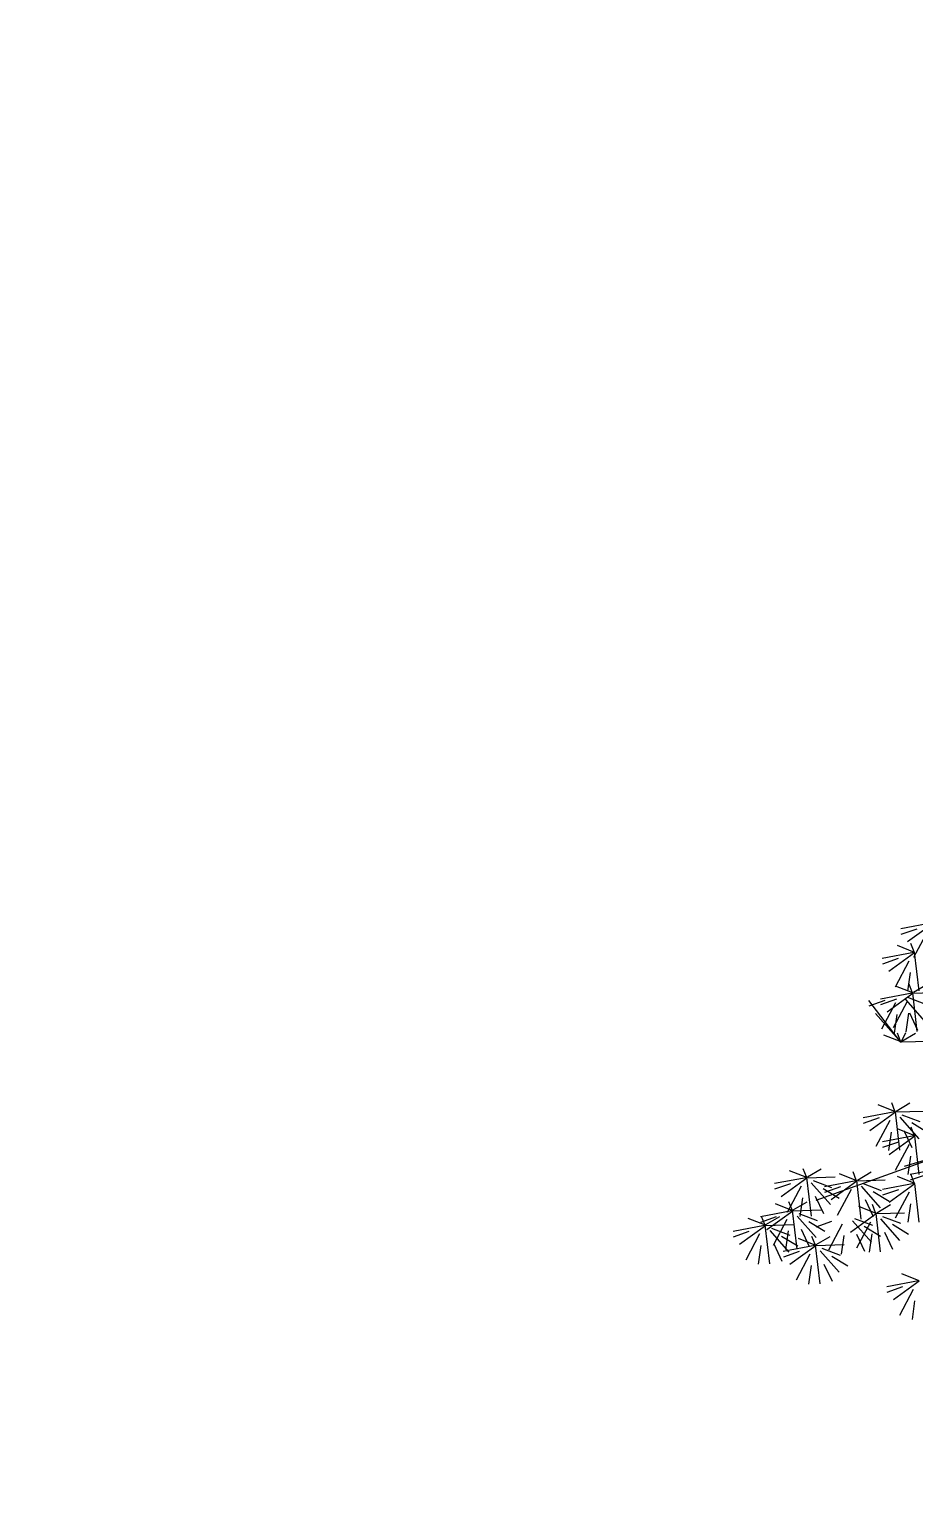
# Model space of a CAD drawing. Header units: metres. Extents: x 563124 to 573994, y 2062953 to 2068466.
# Drawn here: x 568606.46 to 568612.89, y 2065870.86 to 2065881.43 of the extents above; entities that cross this region are included whole.
import ezdxf

# ---------------------------------------------------------------- set-up
doc = ezdxf.new("R2010")
doc.units = ezdxf.units.M
for name, color, linetype in [('1-CAY XANH', 7, 'CONTINUOUS'), ('ghichieudai', 7, 'CONTINUOUS'), ('MATCATDUONG', 8, 'CONTINUOUS')]:
    doc.layers.add(name, color=color, linetype=linetype)

# ---------------------------------------------------------------- blocks, each defined once
blk = doc.blocks.new('ca')
at = {"layer": '1-CAY XANH', "color": 3}
for p, q in [((14.311, 37.906), (15.143, 37.306)), ((14.336, 37.918), (15.355, 37.727)), ((14.5, 37.642), (14.944, 36.801)), ((14.843, 37.721), (15.353, 37.543)), ((14.911, 36.968), (15.469, 37.19)), ((14.93, 36.992), (15.032, 37.252)), ((14.768, 35.726), (14.914, 36.972)), ((14.911, 36.953), (15.742, 36.352)), ((14.935, 36.965), (15.955, 36.773)), ((15.099, 36.689), (15.544, 35.847)), ((15.442, 36.768), (15.953, 36.59)), ((15.055, 36.316), (15.14, 35.717)), ((14.951, 35.684), (14.504, 35.944)), ((14.969, 35.66), (15.527, 35.881)), ((14.988, 35.684), (15.09, 35.944)), ((14.958, 35.657), (14.055, 35.684)), ((15.144, 35.523), (14.559, 35.303)), ((15.207, 35.445), (14.59, 34.749)), ((14.826, 34.418), (14.972, 35.664)), ((14.969, 35.645), (15.8, 35.044)), ((14.993, 35.657), (16.013, 35.465)), ((15.157, 35.381), (15.602, 34.539)), ((15.37, 34.079), (16.39, 35.422)), ((15.5, 35.459), (16.011, 35.282)), ((15.534, 35.337), (15.979, 34.496)), ((15.877, 35.416), (16.388, 35.238)), ((15.079, 35.016), (14.817, 34.463)), ((15.112, 35.008), (15.198, 34.409)), ((15.346, 34.067), (16.177, 35.001)), ((15.489, 34.965), (15.575, 34.366)), ((15.328, 34.106), (14.882, 34.366)), ((15.203, 34.374), (15.349, 34.086)), ((15.365, 34.106), (15.467, 34.366)), ((15.335, 34.079), (14.432, 34.107)), ((15.346, 34.082), (15.904, 34.304)), ((15.51, 31.851), (15.064, 32.111)), ((15.528, 31.827), (16.086, 32.048)), ((15.547, 31.851), (15.649, 32.111)), ((15.517, 31.824), (14.614, 31.852)), ((15.327, 31.734), (14.741, 31.513)), ((15.389, 31.655), (14.772, 30.959)), ((15.385, 30.585), (15.531, 31.831)), ((15.528, 31.812), (16.359, 31.211)), ((15.552, 31.824), (16.572, 31.632)), ((15.716, 31.548), (16.161, 30.706)), ((16.059, 31.627), (16.57, 31.449)), ((15.007, 31.48), (14.487, 31.163)), ((14.762, 29.809), (14.908, 31.056)), ((14.905, 31.052), (15.463, 31.273)), ((14.905, 31.036), (15.736, 30.436)), ((14.924, 31.075), (15.026, 31.336)), ((14.929, 31.048), (15.949, 30.856)), ((15.261, 31.227), (14.999, 30.673)), ((15.672, 31.175), (15.758, 30.576)), ((12.717, 30.902), (18.096, 28.964)), ((15.093, 30.772), (15.538, 29.931)), ((15.436, 30.851), (15.947, 30.673)), ((15.049, 30.4), (15.134, 29.8)), ((14.036, 29.993), (15.056, 29.801)), ((14.543, 29.796), (15.053, 29.618)), ((14.905, 29.513), (15.463, 29.735)), ((14.924, 29.537), (15.026, 29.797)), ((16.763, 29.599), (15.86, 29.627)), ((16.756, 29.626), (16.31, 29.886)), ((16.631, 28.36), (16.777, 29.606)), ((16.774, 29.602), (17.333, 29.824)), ((16.793, 29.626), (16.895, 29.886)), ((18.374, 29.701), (17.471, 29.728)), ((18.183, 29.61), (17.598, 29.39)), ((18.367, 29.728), (17.921, 29.988)), ((18.242, 28.462), (18.388, 29.708)), ((18.385, 29.704), (18.943, 29.925)), ((18.385, 29.689), (19.216, 29.088)), ((18.404, 29.728), (18.506, 29.988)), ((18.409, 29.701), (19.429, 29.509)), ((14.762, 28.271), (14.908, 29.517)), ((14.905, 29.498), (15.736, 28.897)), ((14.929, 29.51), (15.949, 29.318)), ((15.093, 29.234), (15.538, 28.392)), ((15.436, 29.313), (15.947, 29.135)), ((16.253, 29.255), (15.733, 28.939)), ((16.573, 29.509), (15.987, 29.289)), ((16.635, 29.43), (16.018, 28.734)), ((16.774, 29.587), (17.606, 28.986)), ((16.798, 29.599), (17.818, 29.407)), ((16.963, 29.323), (17.407, 28.481)), ((17.306, 29.402), (17.816, 29.224)), ((17.864, 29.357), (17.344, 29.04)), ((18.246, 29.532), (17.629, 28.836)), ((18.573, 29.425), (19.018, 28.583)), ((18.916, 29.503), (19.427, 29.326)), ((15.049, 28.862), (15.134, 28.262)), ((16.133, 28.571), (15.687, 28.831)), ((16.151, 28.547), (16.709, 28.768)), ((16.17, 28.571), (16.272, 28.831)), ((16.507, 29.002), (16.245, 28.448)), ((18.118, 29.104), (17.856, 28.55)), ((18.826, 28.66), (18.379, 28.92)), ((18.529, 29.052), (18.614, 28.453)), ((18.843, 28.636), (19.402, 28.857)), ((18.862, 28.66), (18.964, 28.92)), ((15.63, 28.2), (15.11, 27.883)), ((16.14, 28.544), (15.237, 28.572)), ((15.95, 28.453), (15.364, 28.233)), ((16.012, 28.375), (15.395, 27.679)), ((16.008, 27.305), (16.154, 28.551)), ((16.151, 28.532), (16.983, 27.931)), ((16.855, 28.39), (16.269, 28.17)), ((16.917, 28.312), (16.3, 27.616)), ((16.339, 28.268), (16.784, 27.426)), ((17.245, 28.204), (17.69, 27.363)), ((17.588, 28.283), (18.098, 28.105)), ((18.323, 28.289), (17.803, 27.972)), ((18.832, 28.633), (17.93, 28.661)), ((18.642, 28.542), (18.056, 28.322)), ((18.704, 28.464), (18.087, 27.768)), ((18.701, 27.394), (18.846, 28.64)), ((18.843, 28.621), (19.675, 28.02)), ((18.868, 28.633), (19.888, 28.441)), ((19.032, 28.357), (19.477, 27.515)), ((19.707, 28.189), (19.261, 28.45)), ((19.375, 28.435), (19.885, 28.258)), ((19.725, 28.166), (20.283, 28.387)), ((19.744, 28.189), (19.846, 28.45)), ((15.884, 27.947), (15.622, 27.393)), ((16.536, 28.136), (16.015, 27.82)), ((16.295, 27.895), (16.381, 27.296)), ((16.789, 27.883), (16.527, 27.33)), ((17.2, 27.832), (17.286, 27.232)), ((18.085, 27.541), (17.638, 27.801)), ((18.103, 27.517), (18.661, 27.739)), ((18.122, 27.541), (18.224, 27.801)), ((18.576, 28.036), (18.314, 27.482)), ((19.204, 27.819), (18.684, 27.502)), ((19.714, 28.162), (18.811, 28.19)), ((19.524, 28.072), (18.938, 27.852)), ((19.586, 27.994), (18.969, 27.298)), ((18.987, 27.984), (19.073, 27.385)), ((19.582, 26.923), (19.728, 28.17)), ((19.725, 28.15), (20.557, 27.55)), ((19.749, 28.162), (20.769, 27.97)), ((19.913, 27.886), (20.358, 27.045)), ((20.257, 27.965), (20.767, 27.787)), ((18.092, 27.514), (17.189, 27.542)), ((17.901, 27.424), (17.315, 27.204)), ((17.963, 27.345), (17.346, 26.649)), ((17.96, 26.275), (18.106, 27.521)), ((18.103, 27.502), (18.934, 26.901)), ((18.127, 27.514), (19.147, 27.322)), ((18.634, 27.317), (19.145, 27.139)), ((19.458, 27.565), (19.196, 27.012)), ((19.869, 27.514), (19.955, 26.915)), ((17.582, 27.17), (17.062, 26.854)), ((17.836, 26.917), (17.574, 26.363)), ((18.246, 26.866), (18.332, 26.266)), ((18.291, 27.238), (18.736, 26.396)), ((14.767, 26.377), (15.325, 26.598)), ((14.767, 26.361), (15.598, 25.761)), ((14.791, 26.373), (15.811, 26.181)), ((14.955, 26.097), (15.4, 25.256)), ((15.298, 26.176), (15.809, 25.998)), ((14.911, 25.725), (14.996, 25.125))]:
    blk.add_line(p, q, dxfattribs=at)
at = {"layer": '1-CAY XANH', "color": 17}
blk.add_line((15.237, 30.075), (5.227, 33.087), dxfattribs=at)

msp = doc.modelspace()

# ---------------------------------------------------------------- wipeouts: each hides what was drawn before it
msp.add_wipeout([(568538.555, 2065837.116), (569134.391, 2065836.361), (569131.193, 2065953.825), (568779.004, 2065956.683), (568600.602, 2065960.315)]).dxf.layer = 'ghichieudai'

# ---------------------------------------------------------------- next in the draw order: block references
at = {"layer": 'MATCATDUONG', "color": 3, "linetype": 'Continuous', "extrusion": (3.31378e-12, 1.1371e-08, 1), "xscale": -0.2249999999767169, "yscale": 0.2250000000931323, "zscale": 0.2250000000000004}
msp.add_blockref('ca', (568616.242, 2065866.409, 0.023), dxfattribs=at)

doc.saveas('drawing.dxf')
